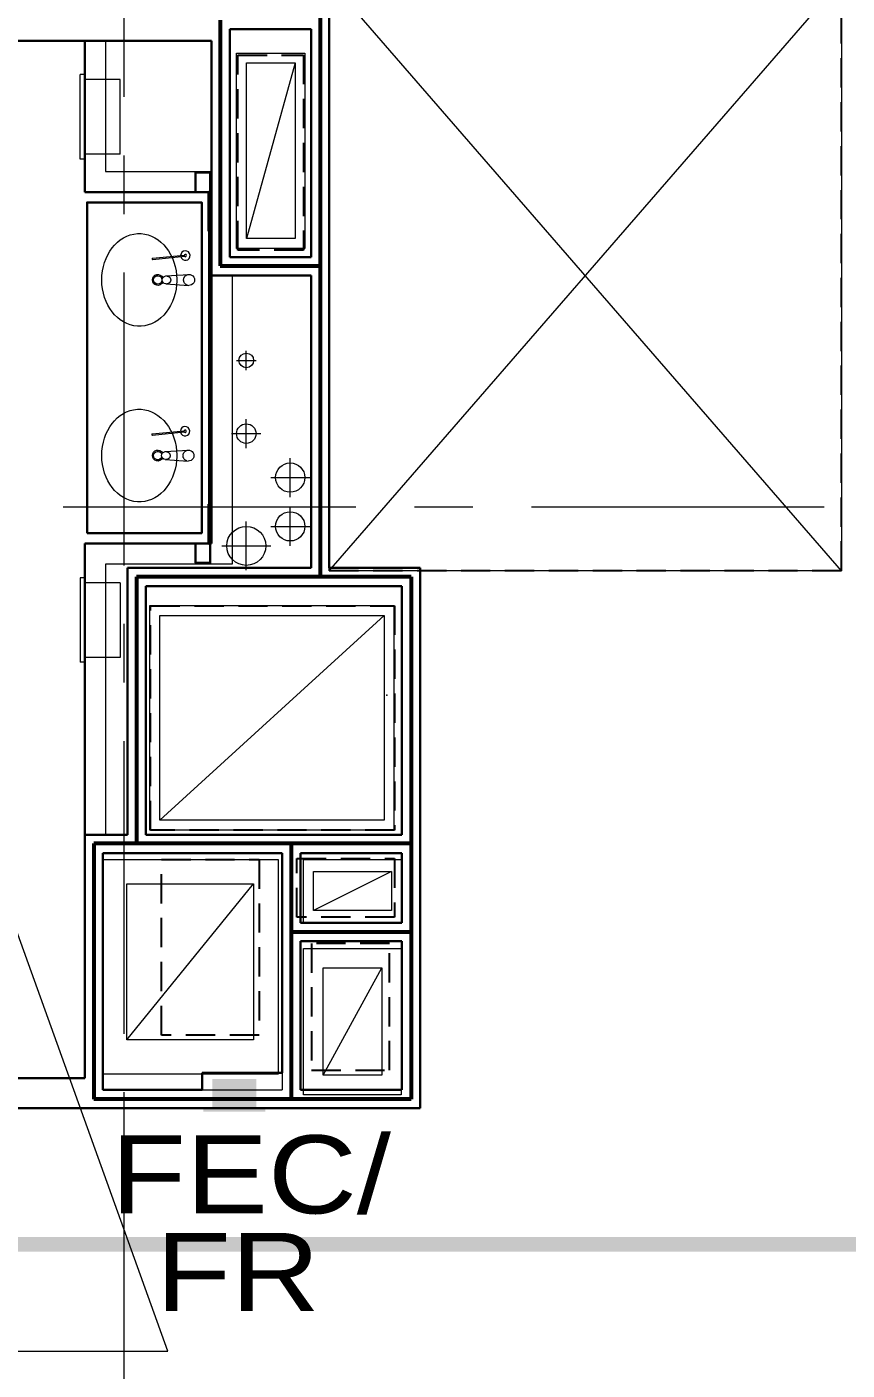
# Model space of a CAD drawing. Header units: inches. Extents: x -26500 to -19632, y -3347 to 2257.
# Drawn here: x -23412 to -23243.9, y 490.2 to 765.5 of the extents above; entities that cross this region are included whole.
import ezdxf
from ezdxf.enums import TextEntityAlignment as Align

# ---------------------------------------------------------------- set-up
doc = ezdxf.new("R2010")
doc.units = ezdxf.units.IN
doc.header["$LTSCALE"] = 48
doc.header["$MEASUREMENT"] = 0
for name, pattern in [('A105$0$CENTER', [2, 1.25, -0.25, 0.25, -0.25]), ('A105$0$DGN Style 3', [329.9114, 235.651, -94.2604]), ('A105$0$DGN Style 5', [1319.645598, 565.562399, -754.083199]), ('DASHED2', [0.375, 0.25, -0.125]), ('NB - 9th floor_plan$0$HIDDEN2', [0.1875, 0.125, -0.0625])]:
    doc.linetypes.add(name, pattern=pattern)
for name, color, linetype in [('A-Detl-Iden', 5, 'Continuous'), ('A105$0$A-ANNO-IDEN', 8, 'Continuous'), ('A105$0$A-ANNO-TEXT', 8, 'Continuous'), ('A105$0$A-COUNTER', 8, 'Continuous'), ('A105$0$A-EQPM-FEC', 8, 'Continuous'), ('A105$0$A-FLOR-OPENING', 8, 'Continuous'), ('A105$0$A-FLOR-PFIX', 8, 'Continuous'), ('A105$0$A-FLOR-SLEEVE', 8, 'Continuous'), ('A105$0$A-FLOR-SPCL', 8, 'Continuous'), ('A105$0$A-FLOR-STRCT-6-12', 8, 'Continuous'), ('A105$0$A-GRID-GRDP0-15', 8, 'Continuous'), ('A105$0$A-HVAC-RDFF', 8, 'Continuous'), ('A105$0$A-WALL-FULL-INTR', 8, 'Continuous'), ('A105$0$bc105-11 - A-FLOR-LEVL', 8, 'Continuous'), ('A105$0$bc105-11 - A-WALL-FIRE', 8, 'Continuous'), ('A105$0$bc105-11 - Level 30', 8, 'Continuous'), ('NB - 9th floor_plan$0$STSLABEDGE', 1, 'NB - 9th floor_plan$0$HIDDEN2'), ('XREF', 7, 'Continuous')]:
    doc.layers.add(name, color=color, linetype=linetype)
doc.styles.add('A105$0$style-Arial', font='arial.ttf')

# ---------------------------------------------------------------- blocks, each defined once
blk = doc.blocks.new('NB - 9th floor_plan')
at = {"layer": 'NB - 9th floor_plan$0$STSLABEDGE', "transparency": 33554687}
blk.add_line((-23384.42, 594.89), (-23364.41, 594.89), dxfattribs=at)
for points in [[(-23350.01, 654.09), (-23245.01, 654.09), (-23245.01, 775.09), (-23350.01, 775.09)], [(-23368.78, 759.76), (-23355.29, 759.76), (-23355.29, 719.76), (-23368.78, 719.76)], [(-23386.66, 646.89), (-23336.66, 646.89), (-23336.66, 600.89), (-23386.66, 600.89)], [(-23384.42, 594.89), (-23364.41, 594.89), (-23364.41, 558.89), (-23384.42, 558.89)], [(-23356.66, 595.05), (-23336.66, 595.05), (-23336.66, 583.05), (-23356.66, 583.05)], [(-23353.67, 551.68), (-23337.67, 551.68), (-23337.67, 577.68), (-23353.67, 577.68)]]:
    blk.add_lwpolyline(points, close=True, dxfattribs=at)
blk = doc.blocks.new('*U768')
at = {"layer": 'A105$0$A-EQPM-FEC', "linetype": 'Continuous', "lineweight": 13}
blk.add_hatch(color=256, dxfattribs=at).paths.add_polyline_path([(-6.38, -3.25), (-6.38, -2.5), (-4.5, -2.5), (-4.5, 3.5), (4.5, 3.5), (4.5, -2.5), (6.37, -2.5), (6.37, -3.25)])
blk.add_line((-6.38, -2.5), (6.37, -2.5), dxfattribs=at)
blk = doc.blocks.new('*U770')
at = {"layer": 'A105$0$A-FLOR-STRCT-6-12', "linetype": 'A105$0$DGN Style 3', "lineweight": 0}
for p, q in [((-52.54, -60.49), (52.46, 60.49)), ((52.46, -60.49), (-52.54, 60.49))]:
    blk.add_line(p, q, dxfattribs=at)
at = {"layer": 'A105$0$A-FLOR-STRCT-6-12', "linetype": 'A105$0$DGN Style 3', "lineweight": 13}
blk.add_3dface([(-52.54, 60.49), (52.46, 60.49), (52.46, -60.49), (-52.54, -60.49)], dxfattribs=at)
blk = doc.blocks.new('*D787', base_point=(0, 0))
at = {"layer": 'A105$0$A-FLOR-SLEEVE', "linetype": 'Continuous', "lineweight": 0}
for p, q in [((0, -5), (0, 5)), ((-5, 0), (5, 0))]:
    blk.add_line(p, q, dxfattribs=at)
blk = doc.blocks.new('*U786')
at = {"layer": 'A105$0$A-FLOR-SLEEVE', "linetype": 'Continuous', "lineweight": 13}
blk.add_circle((0, 0), 4, dxfattribs=at)
at = {"layer": 'A105$0$A-FLOR-SLEEVE', "linetype": 'Continuous', "lineweight": 0}
blk.add_blockref('*D787', (0, 0), dxfattribs=at)
blk = doc.blocks.new('*D772', base_point=(0, 0))
at = {"layer": 'A105$0$A-FLOR-SLEEVE', "linetype": 'Continuous', "lineweight": 0}
for p, q in [((0, -4), (0, 4)), ((-4, 0), (4, 0))]:
    blk.add_line(p, q, dxfattribs=at)
blk = doc.blocks.new('*U771')
at = {"layer": 'A105$0$A-FLOR-SLEEVE', "linetype": 'Continuous', "lineweight": 13}
blk.add_circle((0, 0), 3, dxfattribs=at)
at = {"layer": 'A105$0$A-FLOR-SLEEVE', "linetype": 'Continuous', "lineweight": 0}
blk.add_blockref('*D772', (0, 0), dxfattribs=at)
blk = doc.blocks.new('*D783', base_point=(0, 0))
at = {"layer": 'A105$0$A-FLOR-SLEEVE', "linetype": 'Continuous', "lineweight": 0}
for p, q in [((-2, 0), (2, 0)), ((0, -2), (0, 2))]:
    blk.add_line(p, q, dxfattribs=at)
blk = doc.blocks.new('*U782')
at = {"layer": 'A105$0$A-FLOR-SLEEVE', "linetype": 'Continuous', "lineweight": 13}
blk.add_circle((0, 0), 1.5, dxfattribs=at)
at = {"layer": 'A105$0$A-FLOR-SLEEVE', "linetype": 'Continuous', "lineweight": 0}
blk.add_blockref('*D783', (0, 0), dxfattribs=at)
blk = doc.blocks.new('*D797', base_point=(0, 0))
at = {"layer": 'A105$0$A-FLOR-SLEEVE', "linetype": 'Continuous', "lineweight": 0}
for p, q in [((0, -3), (0, 3)), ((-3, 0), (3, 0))]:
    blk.add_line(p, q, dxfattribs=at)
blk = doc.blocks.new('*U796')
at = {"layer": 'A105$0$A-FLOR-SLEEVE', "linetype": 'Continuous', "lineweight": 13}
blk.add_circle((0, 0), 2, dxfattribs=at)
at = {"layer": 'A105$0$A-FLOR-SLEEVE', "linetype": 'Continuous', "lineweight": 0}
blk.add_blockref('*D797', (0, 0), dxfattribs=at)
blk = doc.blocks.new('*U827')
at = {"layer": 'A105$0$A-FLOR-SPCL', "linetype": 'Continuous', "lineweight": 13}
for p, q in [((-1.81, 9.2), (-2.75, 9.2)), ((-2.75, -8.11), (-2.75, 9.2)), ((-1.81, -8.11), (-1.81, 9.2)), ((5.44, 8.2), (-1.81, 8.2)), ((-1.81, -8.11), (-2.75, -8.11))]:
    blk.add_line(p, q, dxfattribs=at)
blk = doc.blocks.new('*U826')
at = {"layer": 'A105$0$A-FLOR-SPCL', "linetype": 'Continuous', "lineweight": 13}
for q in [(3.53, 8.71), (-3.72, -6.6)]:
    blk.add_line((3.53, -6.6), q, dxfattribs=at)
blk.add_blockref('*U827', (-1.91, 0.51), dxfattribs=at)
blk = doc.blocks.new('*U838')
at = {"layer": 'A105$0$A-FLOR-PFIX', "linetype": 'Continuous', "lineweight": 13}
for p, q in [((-3.96, -0.17), (2.55, 0.49)), ((-3.94, -0.42), (2.56, 0.24))]:
    blk.add_line(p, q, dxfattribs=at)
for centre, major_axis, start_param, end_param in [((2.76, 0.38), (0.187, -0.966), 4.749388, 10.782456), ((-3.95, -0.3), (-0.023, 0.121), 6.195472, 9.337065)]:
    blk.add_ellipse(centre, major_axis=major_axis, ratio=0.97753, start_param=start_param, end_param=end_param, dxfattribs=at)
at = {"layer": 'A105$0$A-FLOR-PFIX', "linetype": 'Continuous', "lineweight": 13, "extrusion": (0, 0, -1)}
blk.add_ellipse((2.76, 0.38), major_axis=(-0.047, 0.242), ratio=0.97753, dxfattribs=at)
blk = doc.blocks.new('*U839')
at = {"layer": 'A105$0$A-FLOR-PFIX', "linetype": 'Continuous', "lineweight": 13}
for p, q in [((-3.96, -0.17), (2.55, 0.49)), ((-3.94, -0.42), (2.56, 0.24))]:
    blk.add_line(p, q, dxfattribs=at)
for centre, major_axis, start_param, end_param in [((2.76, 0.38), (0.187, -0.966), 4.749388, 10.782456), ((-3.95, -0.3), (-0.023, 0.121), 6.195472, 9.337065)]:
    blk.add_ellipse(centre, major_axis=major_axis, ratio=0.97753, start_param=start_param, end_param=end_param, dxfattribs=at)
at = {"layer": 'A105$0$A-FLOR-PFIX', "linetype": 'Continuous', "lineweight": 13, "extrusion": (0, 0, -1)}
blk.add_ellipse((2.76, 0.38), major_axis=(-0.047, 0.242), ratio=0.97753, dxfattribs=at)
blk = doc.blocks.new('*U840')
at = {"layer": 'A105$0$bc105-11 - Level 30', "linetype": 'Continuous', "lineweight": 40}
for p, q in [((-0.16, -0.86), (0.16, -0.86)), ((-0.16, -8.89), (-0.16, -0.86)), ((0.16, -0.86), (0.16, -8.89)), ((0.16, -8.89), (-0.16, -8.89))]:
    blk.add_line(p, q, dxfattribs=at)
blk = doc.blocks.new('*U841')
at = {"layer": 'A105$0$bc105-11 - Level 30', "linetype": 'Continuous', "lineweight": 40}
for p, q in [((0.16, 4.02), (-0.16, 4.02)), ((-0.16, 4.02), (-0.16, -4.02)), ((0.16, -4.02), (0.16, 4.02)), ((-0.16, -4.02), (0.16, -4.02))]:
    blk.add_line(p, q, dxfattribs=at)
blk = doc.blocks.new('*U847')
at = {"layer": 'A105$0$A-FLOR-SPCL', "linetype": 'Continuous', "lineweight": 13}
for p, q in [((-1.81, 8.11), (-2.75, 8.11)), ((-2.75, 8.11), (-2.75, -9.2)), ((-1.81, 8.11), (-1.81, -9.2)), ((5.44, -8.2), (-1.81, -8.2)), ((-1.81, -9.2), (-2.75, -9.2))]:
    blk.add_line(p, q, dxfattribs=at)
blk = doc.blocks.new('*U846')
at = {"layer": 'A105$0$A-FLOR-SPCL', "linetype": 'Continuous', "lineweight": 13}
for q in [(-3.72, 6.6), (3.53, -8.71)]:
    blk.add_line((3.53, 6.6), q, dxfattribs=at)
blk.add_blockref('*U847', (-1.91, -0.51), dxfattribs=at)
blk = doc.blocks.new('*U814')
at = {"layer": 'A105$0$A-COUNTER', "linetype": 'Continuous', "lineweight": 30, "extrusion": (-1.35827e-43, -6.15442e-35, -1), "flags": 128}
blk.add_lwpolyline([(1146, 68), (1334, 68), (1334, 610), (1146, 610), (1146, 68)], dxfattribs=at)
at = {"layer": 'A105$0$A-FLOR-PFIX', "linetype": 'Continuous', "lineweight": 13}
for p, q in [((-1275, 489.5), (-1312.6, 492)), ((-1275, 476.5), (-1312.6, 474)), ((-1274, 201.5), (-1311.6, 204)), ((-1274, 188.5), (-1311.6, 186))]:
    blk.add_line(p, q, dxfattribs=at)
for centre in [(-1313.2, 483), (-1312.2, 195)]:
    blk.add_arc(centre, 8.99, 86.2194, 273.7806, dxfattribs=at)
at = {"layer": 'A105$0$A-FLOR-PFIX', "linetype": 'A105$0$DGN Style 5', "lineweight": 0}
for centre in [(-1313.2, 483), (-1312.2, 195)]:
    blk.add_arc(centre, 8.99, 285.9103, 86.2194, dxfattribs=at)
at = {"layer": 'A105$0$A-FLOR-PFIX', "linetype": 'Continuous', "lineweight": 13}
for centre, major_axis, ratio, start_param, end_param in [((-1231.5, 483), (0, 76), 0.809169, 1.671656, 7.753122), ((-1276, 483), (-7.11, 0), 0.92221, 1.713861, 4.569325), ((-1231.5, 195), (0, 76), 0.809169, 1.671829, 7.752253), ((-1275, 195), (-7.11, 0), 0.92221, 1.713861, 4.569325)]:
    blk.add_ellipse(centre, major_axis=major_axis, ratio=ratio, start_param=start_param, end_param=end_param, dxfattribs=at)
at = {"layer": 'A105$0$A-FLOR-PFIX', "linetype": 'A105$0$DGN Style 5', "lineweight": 13}
for centre in [(-1231.5, 483), (-1231.5, 195)]:
    blk.add_ellipse(centre, major_axis=(0, 76), ratio=0.809169, start_param=1.470832, end_param=1.671656, dxfattribs=at)
at = {"layer": 'A105$0$A-FLOR-PFIX', "linetype": 'A105$0$DGN Style 5', "lineweight": 0}
for centre in [(-1276, 483), (-1275, 195)]:
    blk.add_ellipse(centre, major_axis=(-7.11, 0), ratio=0.92221, start_param=4.712389, end_param=7.853982, dxfattribs=at)
at = {"layer": 'A105$0$A-FLOR-PFIX', "linetype": 'Continuous', "lineweight": 0}
for centre, major_axis, start_param, end_param in [((-1261.8, 483), (0, -9), 5.098152, 10.610762), ((-1261.8, 483), (0, -7), 4.747561, 10.996484), ((-1261.8, 195), (0, -9), 5.208291, 10.500675), ((-1261.8, 195), (0, -7), 5.027949, 10.681021)]:
    blk.add_ellipse(centre, major_axis=major_axis, ratio=0.97753, start_param=start_param, end_param=end_param, dxfattribs=at)
at = {"layer": 'A105$0$A-WALL-FULL-INTR', "linetype": 'Continuous', "lineweight": 30}
for p, q in [((-656, 875), (-1142, 875)), ((-1142, 627), (-1142, 875)), ((-1350, 51), (-1350, 627)), ((-1142, 627), (-1350, 627)), ((-1142, 51), (-1350, 51)), ((-1142, 51), (-1142, -826)), ((-656, -826), (-1142, -826)), ((-1142, -875), (-360, -875))]:
    blk.add_line(p, q, dxfattribs=at)
for points in [[(-1323.8, 627), (-1323.8, 659), (-1347.8, 659), (-1347.8, 627)], [(-1323.8, 51), (-1323.8, 19), (-1347.8, 19), (-1347.8, 51)]]:
    blk.add_3dface(points, dxfattribs=at)
at = {"layer": 'A105$0$bc105-11 - Level 30', "linetype": 'Continuous', "lineweight": 13}
blk.add_3dface([(-1345.3, 115.8), (-1348, 115.8), (-1348, 562.2), (-1345.3, 562.2)], dxfattribs=at)
at = {"layer": 'A105$0$A-FLOR-PFIX', "linetype": 'Continuous', "lineweight": 13, "extrusion": (0, 0, -1), "xscale": 8, "yscale": 8, "zscale": 8}
for name, p in [('*U838', (1285, 519.9)), ('*U839', (1284.5, 231.9))]:
    blk.add_blockref(name, p, dxfattribs=at)
at = {"layer": 'A105$0$A-FLOR-SPCL', "linetype": 'Continuous', "lineweight": 13, "extrusion": (0, 0, -1), "xscale": 8, "yscale": 8, "zscale": 8}
for name, p in [('*U826', (1171.7, 742)), ('*U846', (1171.7, -66.3))]:
    blk.add_blockref(name, p, dxfattribs=at)
at = {"layer": 'A105$0$bc105-11 - Level 30', "linetype": 'Continuous', "lineweight": 40, "extrusion": (0, 0, -1), "xscale": 8, "yscale": 8, "zscale": 8}
for name, p in [('*U840', (1346.6, 633.9)), ('*U841', (1346.6, 83.1))]:
    blk.add_blockref(name, p, dxfattribs=at)
blk = doc.blocks.new('A105')
at = {"layer": 'A105$0$A-ANNO-IDEN', "lineweight": 0, "transparency": 33554687, "elevation": 0.2066, "flags": 128}
blk.add_lwpolyline([(-23428.2106, 494.0961), (-23383.1156, 494.0961), (-23424.1723, 608.0409)], dxfattribs=at)
at = {"layer": 'A105$0$A-FLOR-OPENING', "lineweight": 0, "transparency": 33554687}
for points in [[(-23369.0192, 760.1318), (-23355.0192, 760.1318), (-23355.0192, 720.1318), (-23369.0192, 720.1318)], [(-23386.7736, 646.9074), (-23336.7736, 646.9074), (-23336.7736, 600.9074), (-23386.7736, 600.9074)], [(-23396.5236, 594.9074), (-23360.5236, 594.9074), (-23360.5236, 550.9074), (-23396.5236, 550.9074)], [(-23355.2736, 594.9074), (-23335.2736, 594.9074), (-23335.2736, 581.9074), (-23355.2736, 581.9074)], [(-23355.2736, 576.6574), (-23335.2736, 576.6574), (-23335.2736, 546.6574), (-23355.2736, 546.6574)]]:
    blk.add_3dface(points, dxfattribs=at)
at = {"layer": 'A105$0$A-GRID-GRDP0-15', "linetype": 'A105$0$CENTER', "lineweight": 0, "transparency": 33554687}
for p, q in [((-23392.0337, 367.1574), (-23392.0337, 2029.5617)), ((-23884.5631, 667.1574), (-20368.7317, 667.1574))]:
    blk.add_line(p, q, dxfattribs=at)
at = {"layer": 'A105$0$A-HVAC-RDFF', "lineweight": 0, "transparency": 33554687}
for p, q in [((-23357.0192, 758.1318), (-23367.0192, 722.1318)), ((-23338.7736, 644.9074), (-23384.7736, 602.9074)), ((-23337.2736, 592.4074), (-23353.2736, 584.4074)), ((-23391.5236, 557.9074), (-23365.5236, 589.9074)), ((-23351.2736, 550.6574), (-23339.2736, 572.6574))]:
    blk.add_line(p, q, dxfattribs=at)
at = {"layer": 'A105$0$A-HVAC-RDFF', "lineweight": 13, "transparency": 33554687}
for points in [[(-23367.0192, 758.1318), (-23357.0192, 758.1318), (-23357.0192, 722.1318), (-23367.0192, 722.1318)], [(-23384.7736, 644.9074), (-23338.7736, 644.9074), (-23338.7736, 602.9074), (-23384.7736, 602.9074)], [(-23353.2736, 592.4074), (-23337.2736, 592.4074), (-23337.2736, 584.4074), (-23353.2736, 584.4074)], [(-23391.5236, 589.9074), (-23365.5236, 589.9074), (-23365.5236, 557.9074), (-23391.5236, 557.9074)], [(-23351.2736, 572.6574), (-23339.2736, 572.6574), (-23339.2736, 550.6574), (-23351.2736, 550.6574)]]:
    blk.add_3dface(points, dxfattribs=at)
at = {"layer": 'A105$0$A-WALL-FULL-INTR', "lineweight": 30, "transparency": 33554687}
for p, q in [((-23350.0134, 775.0479), (-23350.0135, 654.6597)), ((-23400.1584, 762.6596), (-23374.1582, 762.6596)), ((-23374.1582, 762.6596), (-23374.1588, 714.5705)), ((-23370.4074, 765.0347), (-23370.408, 718.3205)), ((-23370.4074, 765.0347), (-23353.7634, 765.0347)), ((-23353.7634, 765.0347), (-23353.7635, 718.3205)), ((-23370.408, 718.3205), (-23353.7635, 718.3205)), ((-23374.1587, 714.5705), (-23353.7635, 714.5705)), ((-23353.7635, 714.5705), (-23353.7635, 654.6597)), ((-23391.408, 654.6597), (-23391.4081, 599.9096)), ((-23353.7635, 654.6597), (-23391.408, 654.6597)), ((-23331.3871, 654.6597), (-23350.0134, 654.6597)), ((-23331.3968, 543.9097), (-23331.3871, 654.6597)), ((-23387.6578, 650.9097), (-23387.6568, 599.9096)), ((-23387.6577, 650.9097), (-23335.1368, 650.9092)), ((-23335.1368, 650.9092), (-23335.1358, 599.9096)), ((-23400.1585, 599.9096), (-23391.4081, 599.9096)), ((-23387.6566, 599.9131), (-23335.1356, 599.9131)), ((-23396.4083, 596.163), (-23396.4087, 547.6596)), ((-23396.4082, 596.156), (-23359.6597, 596.156)), ((-23359.6597, 596.156), (-23359.6584, 551.16)), ((-23355.9099, 596.1631), (-23335.1355, 596.1631)), ((-23355.9099, 596.1631), (-23355.9079, 581.9097)), ((-23335.1355, 596.1631), (-23335.1336, 581.9097)), ((-23355.9079, 581.9097), (-23335.1352, 581.9097)), ((-23355.9074, 578.1597), (-23355.9082, 547.6596)), ((-23355.9074, 578.1597), (-23335.1352, 578.1597)), ((-23335.1336, 578.1597), (-23335.1345, 547.6597)), ((-23359.6584, 551.16), (-23376.0647, 551.16)), ((-23376.0647, 551.16), (-23376.0647, 547.6596)), ((-23376.0647, 547.6596), (-23396.4087, 547.6596)), ((-23335.1345, 547.6597), (-23355.9029, 547.6596)), ((-23331.3968, 543.9097), (-23400.1584, 543.9096))]:
    blk.add_line(p, q, dxfattribs=at)
at = {"layer": 'A105$0$A-WALL-FULL-INTR', "lineweight": 0, "transparency": 33554687}
for p, q in [((-23359.6584, 551.16), (-23359.658, 547.6596)), ((-23376.0647, 547.6596), (-23359.6583, 547.6596))]:
    blk.add_line(p, q, dxfattribs=at)
at = {"layer": 'A105$0$A-WALL-FULL-INTR', "lineweight": 0, "transparency": 33554687, "flags": 128}
for points in [[(-23395.9084, 762.6596), (-23395.9084, 735.9099), (-23374.1587, 735.9099)], [(-23369.9088, 714.5705), (-23369.9088, 655.4099), (-23395.9084, 655.4099), (-23395.9084, 599.9096)]]:
    blk.add_lwpolyline(points, dxfattribs=at)
at = {"layer": 'A105$0$bc105-11 - A-FLOR-LEVL', "lineweight": 0, "transparency": 33554687}
blk.add_point((-23338.2305, 628.5827), dxfattribs=at)
at = {"layer": 'A105$0$bc105-11 - A-WALL-FIRE', "lineweight": 53, "transparency": 33554687}
for p, q in [((-23351.8884, 776.9229), (-23351.8885, 652.7846)), ((-23372.3534, 766.9097), (-23372.3534, 716.5705)), ((-23372.3534, 716.5705), (-23351.8885, 716.5705)), ((-23389.5356, 652.7846), (-23389.5357, 598.1303)), ((-23333.2615, 652.7846), (-23389.5356, 652.7846)), ((-23333.2615, 652.7846), (-23333.2615, 545.7847)), ((-23333.2619, 598.1303), (-23398.2838, 598.1303)), ((-23398.2835, 598.1268), (-23398.2834, 545.7846)), ((-23357.8133, 598.1268), (-23357.8133, 545.7776)), ((-23333.2602, 580.0013), (-23357.8133, 580.0013)), ((-23333.2615, 545.7847), (-23398.2834, 545.7846))]:
    blk.add_line(p, q, dxfattribs=at)
at = {"layer": 'A105$0$A-EQPM-FEC', "lineweight": 13, "transparency": 33554687}
blk.add_blockref('*U768', (-23369.4738, 546.4101), dxfattribs=at)
at = {"layer": 'A105$0$A-FLOR-SLEEVE', "lineweight": 13, "transparency": 33554687}
for name, p in [('*U782', (-23367.0337, 697.1574)), ('*U796', (-23367.0336, 682.1574)), ('*U771', (-23358.0336, 673.1572)), ('*U771', (-23358.0336, 663.1572)), ('*U786', (-23367.0337, 659.1574))]:
    blk.add_blockref(name, p, dxfattribs=at)
at = {"layer": 'A105$0$A-FLOR-STRCT-6-12', "lineweight": 13, "transparency": 33554687}
blk.add_blockref('*U770', (-23297.4747, 714.5551), dxfattribs=at)
at = {"layer": 'A105$0$A-WALL-FULL-INTR', "lineweight": 30, "transparency": 33554687, "extrusion": (0, 0, -1), "xscale": 0.125, "yscale": 0.125, "zscale": 0.125}
blk.add_blockref('*U814', (23542.9087, 653.2845), dxfattribs=at)
at = {"layer": 'A105$0$A-ANNO-TEXT', "lineweight": 13, "transparency": 33554687, "style": 'A105$0$style-Arial', "width": 1.128125}
for s, p in [('FEC/', (-23366.0859, 538.3393, 0.2066)), ('FR', (-23368.7659, 518.3393, 0.2066))]:
    blk.add_text(s, height=16, dxfattribs=at).set_placement(p, align=Align.TOP_CENTER)

msp = doc.modelspace()

# ---------------------------------------------------------------- linework, layer by layer
at = {"layer": 'A-Detl-Iden', "linetype": 'DASHED2', "const_width": 3, "flags": 128}
msp.add_lwpolyline([(-23178.81, 1082.8), (-23840.97, 1082.8), (-23840.97, 515.98), (-23178.81, 515.98), (-23178.81, 1082.8)], close=True, dxfattribs=at)

# ---------------------------------------------------------------- block references
at = {"layer": 'XREF', "transparency": 33554467}
msp.add_blockref('A105', (0, 0), dxfattribs=at)
at = {"layer": 'XREF'}
msp.add_blockref('NB - 9th floor_plan', (0, 0), dxfattribs=at)

doc.saveas('drawing.dxf')
